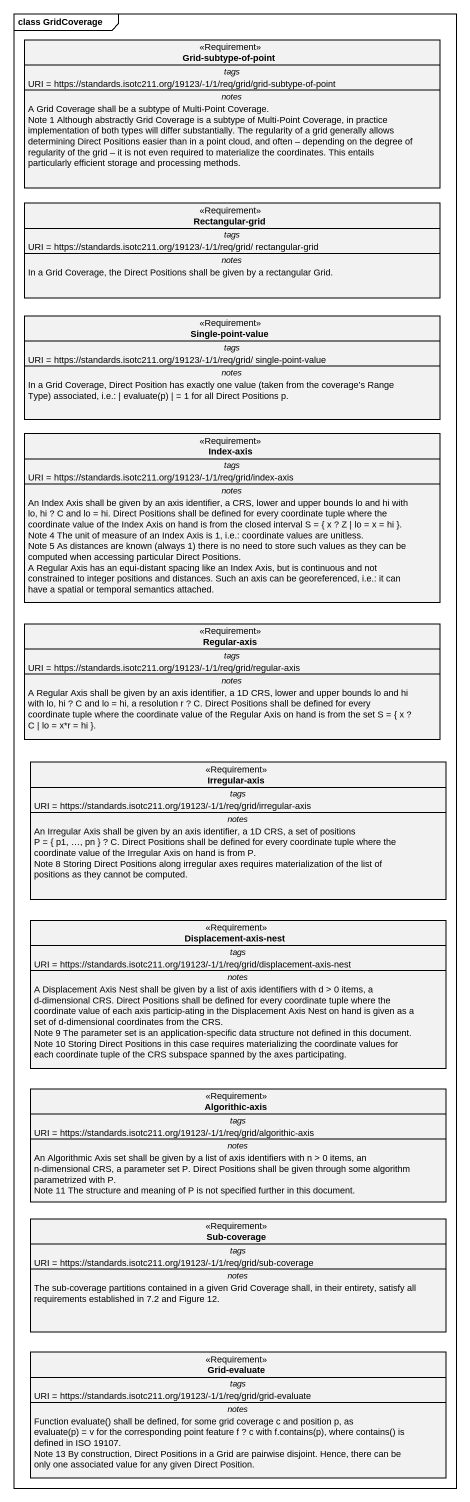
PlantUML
@startuml
mainframe class GridCoverage
hide circle
hide empty members
class "Grid-subtype-of-point" as Grid_subtype_of_point <<Requirement>> {
  -- tags --
  URI = https://standards.isotc211.org/19123/-1/1/req/grid/grid-subtype-of-point
  -- notes --
  A Grid Coverage shall be a subtype of Multi-Point Coverage.
  Note 1 Although abstractly Grid Coverage is a subtype of Multi-Point Coverage, in practice implementation of both types will differ substantially. The regularity of a grid generally allows determining Direct Positions easier than in a point cloud, and often – depending on the degree of regularity of the grid – it is not even required to materialize the coordinates. This entails particularly efficient storage and processing methods.
}
class "Rectangular-grid" as Rectangular_grid <<Requirement>> {
  -- tags --
  URI = https://standards.isotc211.org/19123/-1/1/req/grid/ rectangular-grid
  -- notes --
  In a Grid Coverage, the Direct Positions shall be given by a rectangular Grid.
}
class "Single-point-value" as Single_point_value <<Requirement>> {
  -- tags --
  URI = https://standards.isotc211.org/19123/-1/1/req/grid/ single-point-value
  -- notes --
  {field} In a Grid Coverage, Direct Position has exactly one value (taken from the coverage’s Range Type) associated, i.e.: | evaluate(p) | = 1 for all Direct Positions p.
}
class "Index-axis" as Index_axis <<Requirement>> {
  -- tags --
  URI = https://standards.isotc211.org/19123/-1/1/req/grid/index-axis
  -- notes --
  An Index Axis shall be given by an axis identifier, a CRS, lower and upper bounds lo and hi with lo, hi ? C and lo = hi. Direct Positions shall be defined for every coordinate tuple where the coordinate value of the Index Axis on hand is from the closed interval S = { x ? Z | lo = x = hi }.
  Note 4 The unit of measure of an Index Axis is 1, i.e.: coordinate values are unitless.
  {field} Note 5 As distances are known (always 1) there is no need to store such values as they can be computed when accessing particular Direct Positions.
  A Regular Axis has an equi-distant spacing like an Index Axis, but is continuous and not constrained to integer positions and distances. Such an axis can be georeferenced, i.e.: it can have a spatial or temporal semantics attached.
}
class "Regular-axis" as Regular_axis <<Requirement>> {
  -- tags --
  URI = https://standards.isotc211.org/19123/-1/1/req/grid/regular-axis
  -- notes --
  A Regular Axis shall be given by an axis identifier, a 1D CRS, lower and upper bounds lo and hi with lo, hi ? C and lo = hi, a resolution r ? C. Direct Positions shall be defined for every coordinate tuple where the coordinate value of the Regular Axis on hand is from the set S = { x ? C | lo = x*r = hi }.
}
class "Irregular-axis" as Irregular_axis <<Requirement>> {
  -- tags --
  URI = https://standards.isotc211.org/19123/-1/1/req/grid/irregular-axis
  -- notes --
  An Irregular Axis shall be given by an axis identifier, a 1D CRS, a set of positions
  P = { p1, …, pn } ? C. Direct Positions shall be defined for every coordinate tuple where the coordinate value of the Irregular Axis on hand is from P.
  Note 8 Storing Direct Positions along irregular axes requires materialization of the list of positions as they cannot be computed.
}
class "Displacement-axis-nest" as Displacement_axis_nest <<Requirement>> {
  -- tags --
  URI = https://standards.isotc211.org/19123/-1/1/req/grid/displacement-axis-nest
  -- notes --
  A Displacement Axis Nest shall be given by a list of axis identifiers with d > 0 items, a d-dimensional CRS. Direct Positions shall be defined for every coordinate tuple where the coordinate value of each axis particip­ating in the Displacement Axis Nest on hand is given as a set of d-dimensional coordinates from the CRS.
  Note 9 The parameter set is an application-specific data structure not defined in this document.
  Note 10 Storing Direct Positions in this case requires materializing the coordinate values for each coordinate tuple of the CRS subspace spanned by the axes participating.
}
class "Algorithic-axis" as Algorithic_axis <<Requirement>> {
  -- tags --
  URI = https://standards.isotc211.org/19123/-1/1/req/grid/algorithic-axis
  -- notes --
  An Algorithmic Axis set shall be given by a list of axis identifiers with n > 0 items, an n-dimensional CRS, a parameter set P. Direct Positions shall be given through some algorithm parametrized with P.
  Note 11 The structure and meaning of P is not specified further in this document.
}
class "Sub-coverage" as Sub_coverage <<Requirement>> {
  -- tags --
  URI = https://standards.isotc211.org/19123/-1/1/req/grid/sub-coverage
  -- notes --
  The sub-coverage partitions contained in a given Grid Coverage shall, in their entirety, satisfy all requirements established in 7.2 and Figure 12.
}
class "Grid-evaluate" as Grid_evaluate <<Requirement>> {
  -- tags --
  URI = https://standards.isotc211.org/19123/-1/1/req/grid/grid-evaluate
  -- notes --
  {field} Function evaluate() shall be defined, for some grid coverage c and position p, as
  {field} evaluate(p) = v for the corresponding point feature f ? c with f.contains(p), where contains() is defined in ISO 19107.
  Note 13 By construction, Direct Positions in a Grid are pairwise disjoint. Hence, there can be only one associated value for any given Direct Position.
}
@enduml
